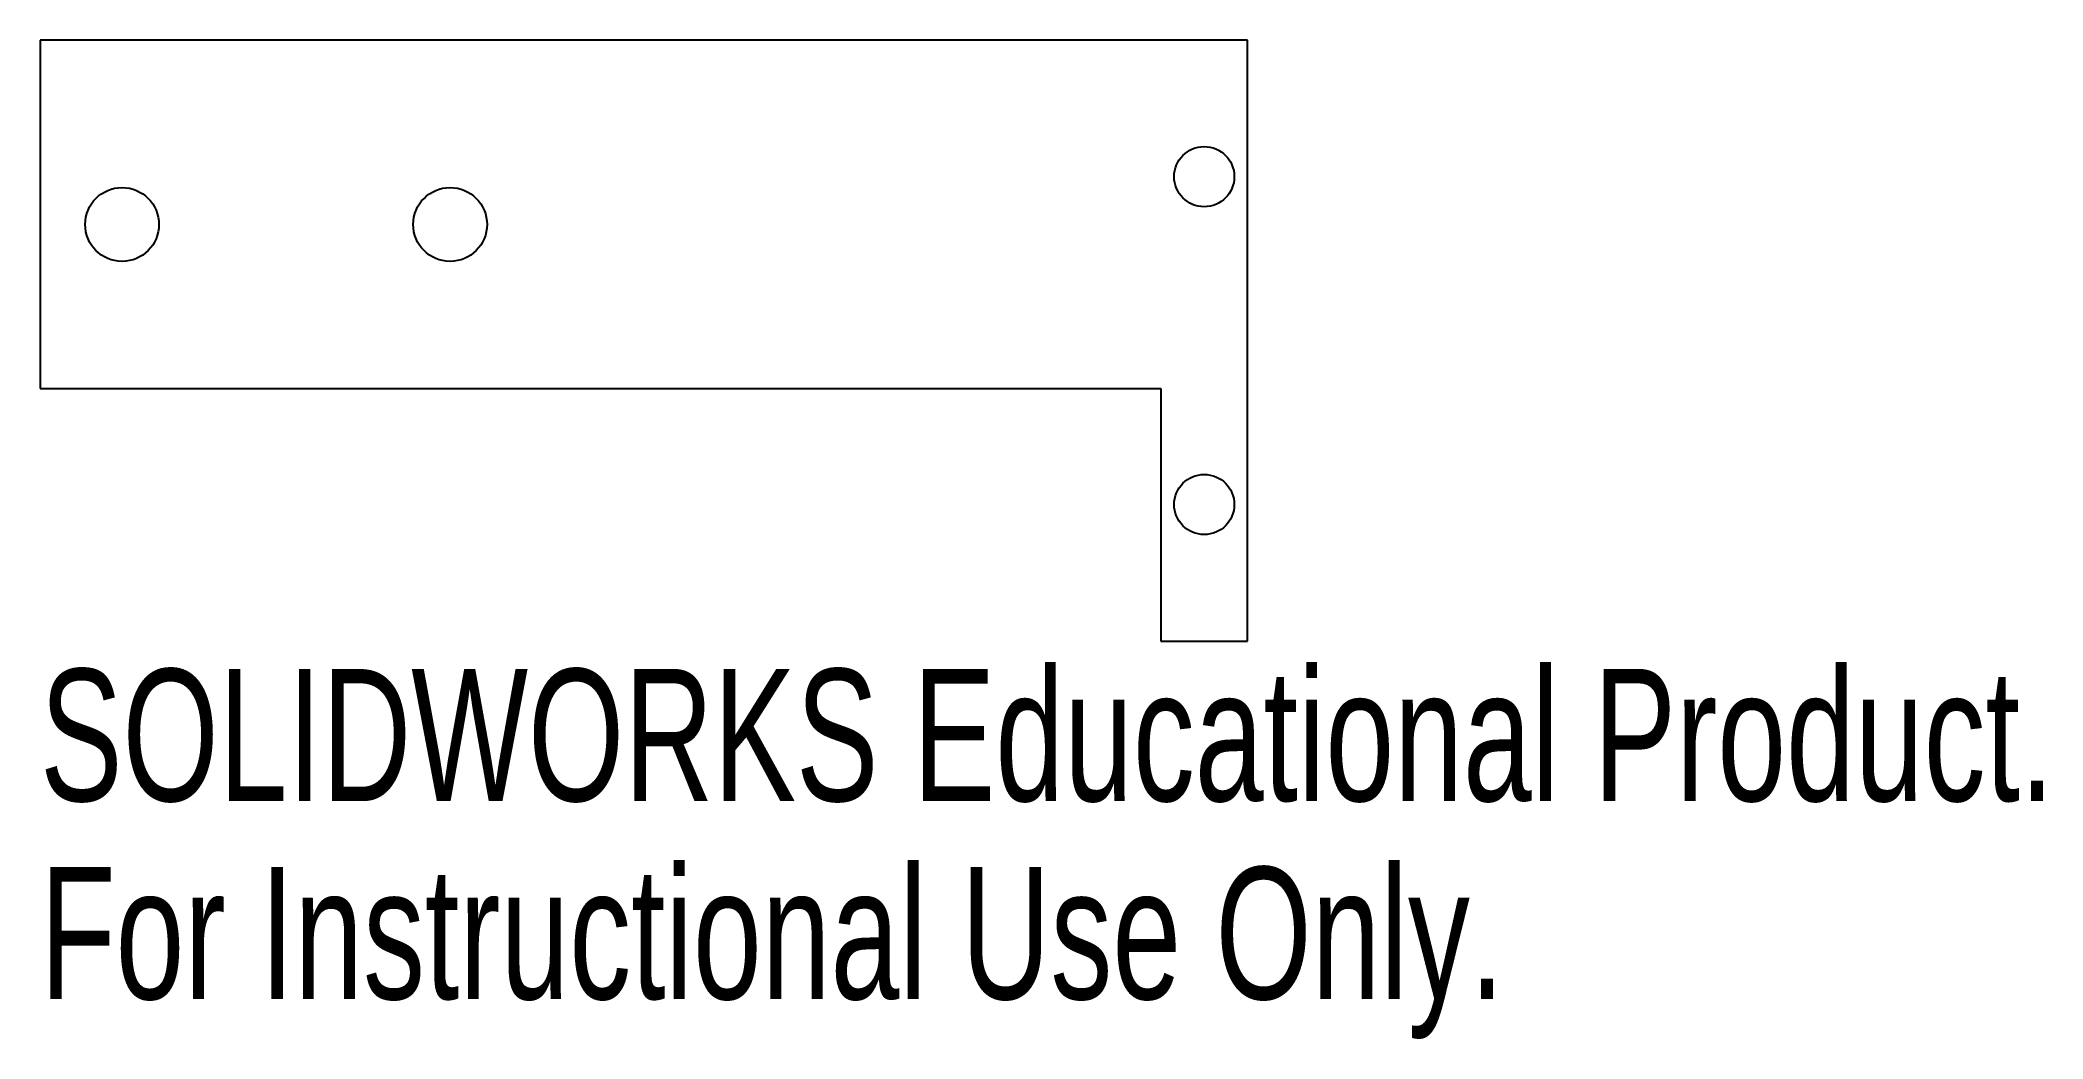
# Model space of a CAD drawing. Header units: millimetres. Extents: x -41 to 32.3, y -14.6 to 22.
import ezdxf

# ---------------------------------------------------------------- set-up
doc = ezdxf.new("R2010")
doc.units = ezdxf.units.MM
doc.styles.add('SLDTEXTSTYLE0', font='TXT', dxfattribs={"width": 0.7})

msp = doc.modelspace()

# ---------------------------------------------------------------- linework, layer by layer
at = {"color": 7, "linetype": 'Continuous', "lineweight": 25}
for p, q in [((3.175, 22), (-41, 22)), ((-41, 22), (-41, 9.25)), ((3.175, 0), (3.175, 22)), ((-41, 9.25), (0, 9.25)), ((0, 9.25), (0, 0)), ((0, 0), (3.175, 0))]:
    msp.add_line(p, q, dxfattribs=at)
for centre, radius in [((1.587, 17), 1.1), ((-38, 15.25), 1.35), ((-26, 15.25), 1.35), ((1.587, 5), 1.1)]:
    msp.add_circle(centre, radius, dxfattribs=at)

# ---------------------------------------------------------------- texts
at = {"color": 7, "linetype": 'Continuous', "char_height": 4.83362, "attachment_point": 1, "style": 'SLDTEXTSTYLE0'}
for s, insert in [('SOLIDWORKS Educational Product.', (-41, -1.02)), ('For Instructional Use Only.', (-41, -8.27))]:
    msp.add_mtext(s, dxfattribs=dict(at, insert=insert))

doc.saveas('drawing.dxf')
